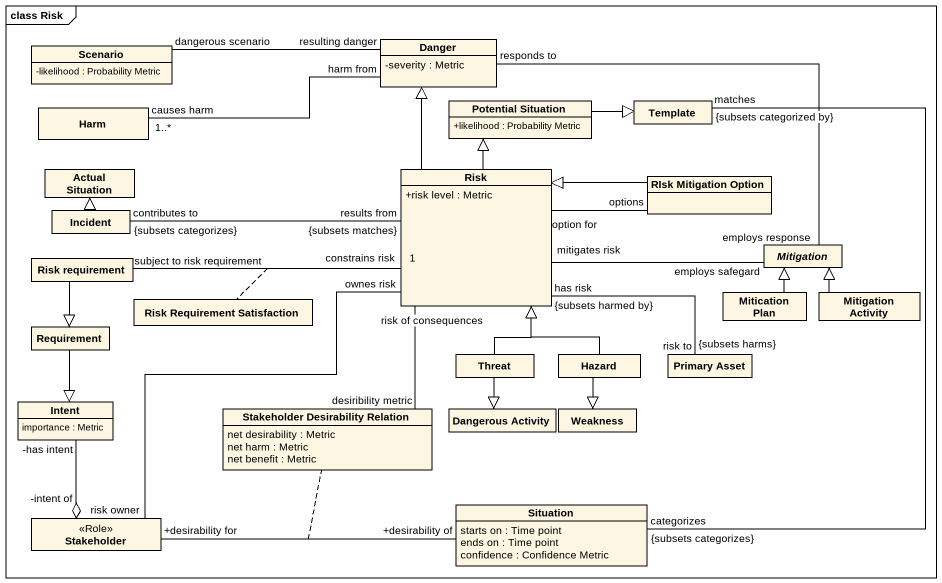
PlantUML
@startuml
mainframe class Risk
hide circle
hide empty members
skinparam classAttributeIconSize 0
class Scenario {
  -likelihood : Probability Metric
}
class Danger {
  -severity : Metric
}
class Harm
class "Potential Situation" as Potential_Situation {
  +likelihood : Probability Metric
}
class Template
class "Actual Situation" as Actual_Situation
class Risk {
  +risk level : Metric
}
class "RIsk Mitigation Option" as RIsk_Mitigation_Option
class Incident
abstract class Mitigation
class "Risk requirement" as Risk_requirement
class "Mitication Plan" as Mitication_Plan
class "Mitigation Activity" as Mitigation_Activity
class Requirement
class "Risk Requirement Satisfaction" as Risk_Requirement
class Threat
class Hazard
class "Primary Asset" as Primary_Asset
class Intent {
  importance : Metric
}
class "Stakeholder Desirability Relation" as Stakeholder_Desirability {
  net desirability : Metric
  net harm : Metric
  net benefit : Metric
}
class "Dangerous Activity" as Dangerous_Activity
class Weakness
class Situation {
  starts on : Time point
  ends on : Time point
  confidence : Confidence Metric
}
class Stakeholder <<Role>>
Danger "resulting danger" -left- "dangerous scenario" Scenario
Danger "harm from" -left- "causes harm\n1..*" Harm
Danger "responds to" -right- "employs response" Mitigation
Potential_Situation -right-|> Template
Template "matches\n{subsets categorized by}" -- "categorizes\n{subsets categorizes}" Situation
Risk -up-|> Danger
Risk -up-|> Potential_Situation
Risk "option for" -right- "options" RIsk_Mitigation_Option
Risk "results from\n{subsets matches}" -left- "contributes to\n{subsets categorizes}" Incident
Risk "mitigates risk" -right- "employs safegard" Mitigation
Risk "constrains risk\n1" -left- "subject to risk requirement" Risk_requirement
(Risk, Risk_requirement) .. Risk_Requirement
Risk "risk of consequences" -- "desiribility metric" Stakeholder_Desirability
Risk "ownes risk" -- "risk owner" Stakeholder
RIsk_Mitigation_Option -left-|> Risk
Incident -up-|> Actual_Situation
Risk_requirement --|> Requirement
Mitication_Plan -up-|> Mitigation
Mitigation_Activity -up-|> Mitigation
Requirement --|> Intent
Threat -up-|> Risk
Threat --|> Dangerous_Activity
Hazard -up-|> Risk
Hazard --|> Weakness
Primary_Asset "risk to\n{subsets harms}" -left- "has risk\n{subsets harmed by}" Risk
Stakeholder "-intent of" o-up- "-has intent" Intent
Stakeholder "+desirability for" -right- "+desirability of" Situation
(Stakeholder, Situation) .. Stakeholder_Desirability
@enduml
